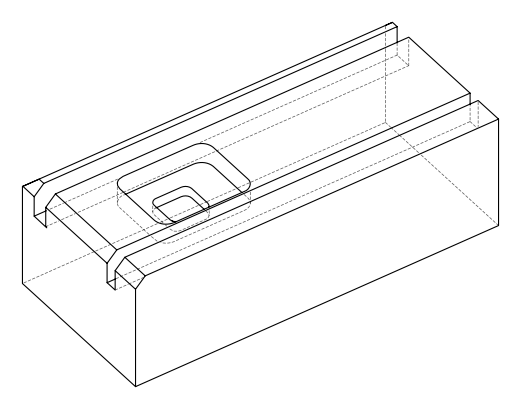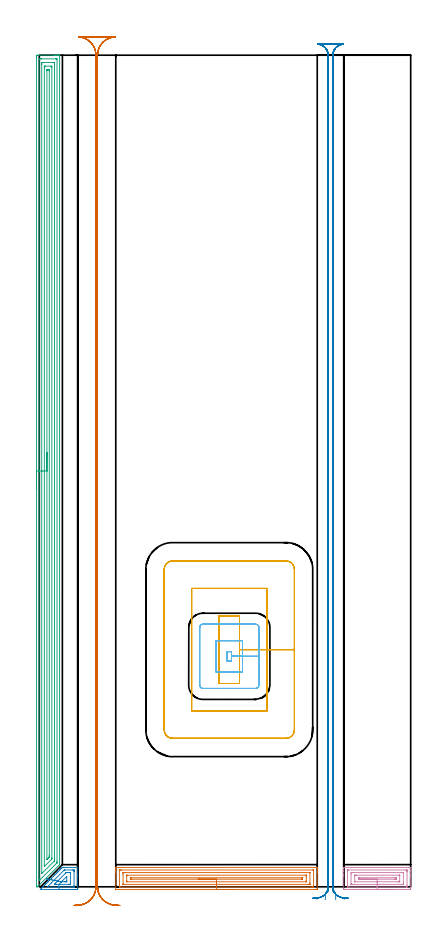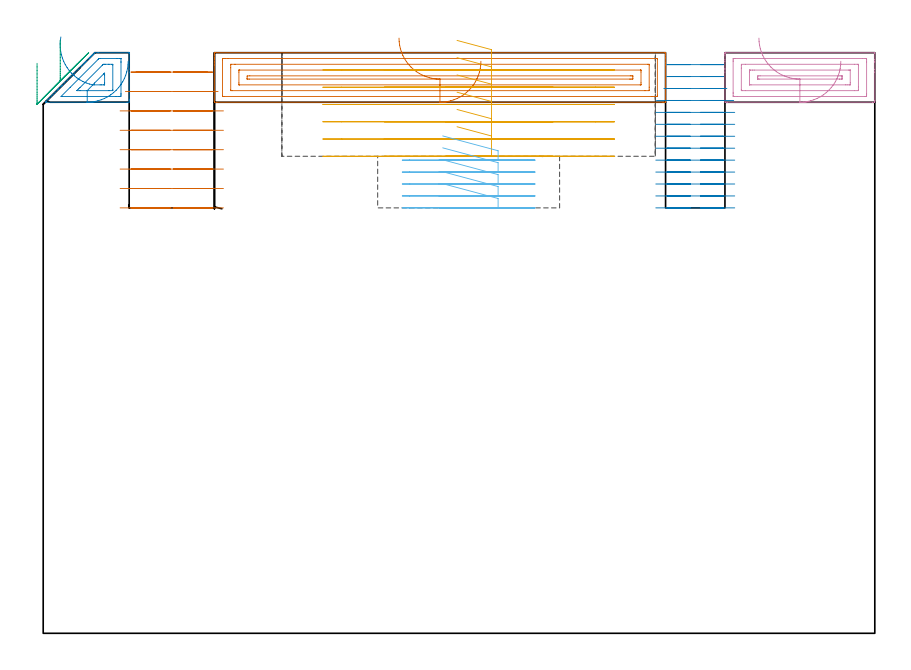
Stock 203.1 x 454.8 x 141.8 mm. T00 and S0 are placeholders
(PLAN: 8 operations, 4 tool changes, 78.1 min)
(1 AREA_MILL | FG_CHAMFER_SURFACE | UGT0205_001 | 4.61 min | 9028 mm3)
(2 AREA_MILL_1 | FG_CHAMFER_SURFACE_1 | UGT0205_001 | 0.79 min | 2016 mm3)
(3 AREA_MILL_2 | FG_CHAMFER_SURFACE_2 | UGT0205_001 | 18.2 min | 35477 mm3)
(4 AREA_MILL_3 | FG_CHAMFER_SURFACE_3 | UGT0205_001 | 1.67 min | 3045 mm3)
(5 MILL_RECTANGULAR_POCKET | POCKET_RECTANGULAR_STRAIGHT | UGT0201_094 | Follow Part, ap 5, ae 75% | 8.76 min | 265371 mm3)
(6 MILL_RECTANGULAR_POCKET_1 | POCKET_RECTANGULAR_STRAIGHT_1 | NXT0201_011 | Follow Part, ap 3, ae 75% | 2.85 min | 25707 mm3)
(7 MILL_RECTANGULAR_SLOT | SLOT_RECTANGULAR | UGT0201_094 | Follow Part, ap 5, ae 75% | 16.03 min | 357697 mm3)
(8 MILL_RECTANGULAR_SLOT_1 | SLOT_RECTANGULAR_1 | NXT0201_011 | Follow Part, ap 3, ae 75% | 25.22 min | 248976 mm3)
(TOOL UGT0205_001 | Chamfer Mill 20 x 3 x 45 deg. | D20 FL50 Z2)
(TOOL UGT0201_094 | End mill 20 mm | D20 FL38 Z4)
(TOOL NXT0201_011 | ENDMILL 12mm [2P460-1200-NA 1630] | D12 FL38 Z6)
(OP 1 AREA_MILL)
G17 G21 G94 G90
T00 M6
G54
G17 G0 G90 X106.9 Y-1.5 S1061 M3
G43 Z151.8 H0
Z139.7
G94 G1 X106.862 Z138.828 F250.
X106.748 Z137.963
X106.559 Z137.112
X106.297 Z136.28
X105.963 Z135.474
X105.56 Z134.7
X105.092 Z133.964
X104.56 Z133.272
X103.971 Z132.629
X103.328 Z132.039
X102.636 Z131.508
X101.9 Z131.04
X101.126 Z130.637
X100.32 Z130.303
X99.488 Z130.041
X98.636 Z129.852
X97.772 Z129.738
X96.9 Z129.7
X42.416
X41.887 Y-1.495 Z129.703
X41.81 Y-1.492 Z129.706
X41.8 Y-1.41 Z129.788
Y7.613 Z138.807
Y8.156 Z139.353
Y8.488 Z139.684
Y9.032 Z140.228
Y9.363 Z140.557
Y10.026 Z141.225
Y10.326 Z141.525
X41.803 Y10.465 Z141.658
X41.81 Y10.597 Z141.788
X41.969 Y10.6 Z141.8
X151.831
X151.99 Y10.597 Z141.788
X151.997 Y10.465 Z141.657
X152. Y10.326 Z141.525
Y10.026 Z141.225
Y9.363 Z140.557
Y8.156 Z139.353
Y7.613 Z138.807
Y-1.138 Z130.059
X151.997 Y-1.413 Z129.784
X151.99 Y-1.492 Z129.705
X151.909 Y-1.499 Z129.699
X151.384 Y-1.5 Z129.7
X96.9
Y-0.086 Z131.114
X44.202 Y-0.085 Z131.115
X44.02 Y-0.084 Z131.116
X43.852 Y-0.081 Z131.119
X43.817 Y-0.079 Z131.121
X43.81 Y-0.059 Z131.141
X43.806 Y-0.03 Z131.17
X43.801 Y0.13 Z131.33
X43.8 Y8.881 Z140.081
X43.803 Y9.013 Z140.213
X43.807 Y9.118 Z140.318
X43.811 Y9.179 Z140.379
X43.847 Y9.18 Z140.38
X44.202 Y9.184 Z140.384
X44.383 Y9.185 Z140.385
X45.095 Y9.186 Z140.386
X149.598 Y9.185 Z140.385
X149.78 Y9.184 Z140.384
X149.948 Y9.18 Z140.38
X149.983 Y9.179 Z140.379
X149.99 Y9.159 Z140.359
X149.994 Y9.13 Z140.33
X149.999 Y8.97 Z140.17
X150. Y0.219 Z131.419
X149.997 Y0.087 Z131.287
X149.993 Y-0.018 Z131.182
X149.989 Y-0.079 Z131.121
X149.953 Y-0.08 Z131.12
X149.598 Y-0.084 Z131.116
X149.417 Y-0.085 Z131.115
X148.705 Y-0.086 Z131.114
X96.9
Y1.328 Z132.528
X46.15 Y1.329 Z132.529
X45.988 Y1.33 Z132.53
X45.827 Y1.334 Z132.534
X45.813 Y1.335 Z132.535
X45.809 Y1.345 Z132.545
X45.804 Y1.377 Z132.577
X45.801 Y1.426 Z132.626
X45.8 Y1.487 Z132.687
Y6.922 Z138.122
X45.802 Y7.613 Z138.813
X45.804 Y7.705 Z138.905
X45.809 Y7.75 Z138.95
X45.812 Y7.765 Z138.965
X45.831 Y7.767 Z138.967
X45.988 Y7.769 Z138.969
X46.72 Y7.771 Z138.971
X46.882 Y7.772 Z138.972
X147.65 Y7.771 Z138.971
X147.812 Y7.77 Z138.97
X147.972 Y7.766 Z138.966
X147.987 Y7.765 Z138.965
X147.991 Y7.755 Z138.955
X147.996 Y7.723 Z138.923
X147.999 Y7.674 Z138.874
X148. Y7.613 Z138.813
Y2.178 Z133.378
X147.998 Y1.487 Z132.687
X147.996 Y1.395 Z132.595
X147.991 Y1.35 Z132.55
X147.988 Y1.335 Z132.535
X147.969 Y1.333 Z132.533
X147.812 Y1.331 Z132.531
X147.08 Y1.328 Z132.528
X146.918
X96.9
Y2.743 Z133.943
X47.939
X47.883 Y2.744 Z133.944
X47.824 Y2.747 Z133.947
X47.81 Y2.749 Z133.949
X47.807 Y2.768 Z133.968
X47.804 Y2.817 Z134.017
X47.8 Y3.213 Z134.413
Y5.863 Z137.063
X47.803 Y6.288 Z137.488
X47.807 Y6.34 Z137.54
X47.81 Y6.349 Z137.549
X47.82 Y6.351 Z137.551
X47.86 Y6.354 Z137.554
X47.995 Y6.357 Z137.557
X145.861
X145.917 Y6.356 Z137.556
X145.976 Y6.353 Z137.553
X145.99 Y6.351 Z137.551
X145.993 Y6.332 Z137.532
X145.996 Y6.283 Z137.483
X146. Y5.887 Z137.087
Y3.237 Z134.437
X145.997 Y2.812 Z134.012
X145.993 Y2.76 Z133.96
X145.99 Y2.751 Z133.951
X145.98 Y2.749 Z133.949
X145.94 Y2.746 Z133.946
X145.805 Y2.743 Z133.943
X96.9
Y4.157 Z135.357
X50.409
X50.02 Y4.159 Z135.359
X49.827 Y4.162 Z135.362
X49.811 Y4.164 Z135.364
X49.807 Y4.178 Z135.378
X49.803 Y4.213 Z135.413
X49.802 Y4.263 Z135.463
X49.809 Y4.745 Z135.945
X49.821 Y4.936 Z136.136
X50.454 Y4.943 Z136.143
X143.391
X143.78 Y4.941 Z136.141
X143.973 Y4.937 Z136.137
X143.989 Y4.936 Z136.136
X143.993 Y4.922 Z136.122
X143.997 Y4.886 Z136.086
X143.999 Y4.837 Z136.037
Y4.347 Z135.547
X143.996 Y4.23 Z135.43
X143.992 Y4.184 Z135.384
X143.989 Y4.164 Z135.364
X143.947 Y4.162 Z135.362
X143.747 Y4.159 Z135.359
X143.346 Y4.157 Z135.357
X143.3
X96.9
X96.028 Z135.395
X95.164 Z135.509
X94.312 Z135.698
X93.48 Z135.96
X92.674 Z136.294
X91.9 Z136.697
X91.164 Z137.165
X90.472 Z137.696
X89.829 Z138.286
X89.24 Z138.929
X88.708 Z139.621
X88.24 Z140.357
X87.837 Z141.131
X87.503 Z141.937
X87.241 Z142.769
X87.052 Z143.62
X86.938 Z144.485
X86.9 Z145.357
G0 Z151.8
M5
M2
(OP 2 AREA_MILL_1)
G17 G21 G94 G90
T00 M6
G54
G17 G0 G90 X20.75 Y-1.5 S1061 M3
G43 Z151.8 H0
Z139.7
G94 G1 X20.712 Z138.828 F250.
X20.598 Z137.963
X20.409 Z137.112
X20.147 Z136.28
X19.813 Z135.474
X19.41 Z134.7
X18.942 Z133.964
X18.411 Z133.272
X17.821 Z132.629
X17.178 Z132.04
X16.486 Z131.508
X15.75 Z131.04
X14.976 Z130.637
X14.17 Z130.303
X13.338 Z130.041
X12.487 Z129.852
X11.622 Z129.738
X10.75 Z129.7
X0.566
X0.518 Y-1.493 Z129.705
X0.566 Y-1.436 Z129.763
X0.671 Y-1.329 Z129.87
X0.738 Y-1.261 Z129.938
X1.152 Y-0.846 Z130.349
X1.472 Y-0.528 Z130.672
X2.027 Y0.029 Z131.225
X2.391 Y0.391 Z131.59
X2.902 Y0.904 Z132.1
X3.487 Y1.487 Z132.687
X3.666 Y1.667 Z132.864
X3.777 Y1.779 Z132.976
X4.362 Y2.362 Z133.562
X4.533 Y2.534 Z133.732
X4.653 Y2.654 Z133.851
X5.237 Y3.237 Z134.437
X5.88 Y3.88 Z135.079
X6.765 Y4.765 Z135.965
X7.651 Y5.651 Z136.85
X8.536 Y6.536 Z137.736
X9.32 Y7.321 Z138.519
X9.422 Y7.424 Z138.62
X9.739 Y7.739 Z138.939
X9.981 Y7.981 Z139.181
X10.195 Y8.196 Z139.394
X10.307 Y8.309 Z139.505
X10.487 Y8.488 Z139.686
X11.193 Y9.194 Z140.392
X11.36 Y9.363 Z140.557
X11.527 Y9.528 Z140.726
X11.636 Y9.637 Z140.835
X11.798 Y9.8 Z140.995
X11.959 Y9.96 Z141.158
X12.078 Y10.079 Z141.277
X12.236 Y10.238 Z141.433
X12.521 Y10.52 Z141.719
X12.598 Y10.594 Z141.792
X13.407 Y10.6 Z141.8
X20.934
X20.99 Y10.596 Z141.791
X21. Y10.492 Z141.69
Y6.607 Z137.805
Y5.863 Z137.056
Y-0.766 Z130.43
X20.996 Y-1.138 Z130.058
X20.99 Y-1.491 Z129.705
X20.491 Y-1.5 Z129.7
X10.75
Y-0.086 Z131.114
X4.551 Y-0.085 Z131.115
X4.371 Y-0.084 Z131.116
X4.369 Y-0.083 Z131.117
X6.596 Y2.146 Z133.346
X13.407 Y8.956 Z140.156
X13.616 Y9.156 Z140.356
X13.638 Y9.176 Z140.376
X13.675 Y9.179 Z140.379
X13.763 Y9.183 Z140.383
X13.939 Y9.185 Z140.385
X18.014 Y9.186 Z140.386
X18.72 Y9.184 Z140.384
X18.903 Y9.182 Z140.382
X18.987 Y9.179 Z140.379
X18.991 Y9.153 Z140.353
X18.997 Y9.089 Z140.289
X19. Y8.488 Z139.688
Y8.211 Z139.411
X18.999 Y0.612 Z131.812
X18.998 Y0.338 Z131.538
X18.99 Y0.059 Z131.259
X18.976 Y-0.079 Z131.121
X18.896 Y-0.081 Z131.119
X18.72 Y-0.084 Z131.116
X18.54 Y-0.085 Z131.115
X17.834 Y-0.086 Z131.114
X10.75
Y1.328 Z132.528
X9.14
X8.979 Y1.329 Z132.529
X8.252 Y1.33 Z132.53
X8.25 Y1.332 Z132.532
X8.247 Y1.336 Z132.536
X8.392 Y1.487 Z132.687
X8.682 Y1.781 Z132.981
X8.979 Y2.08 Z133.28
X14.403 Y7.503 Z138.703
X14.514 Y7.613 Z138.813
X14.65 Y7.741 Z138.941
X14.674 Y7.763 Z138.963
X14.75 Y7.766 Z138.966
X14.856 Y7.769 Z138.969
X15.017 Y7.771 Z138.971
X15.178
X15.903
X16.063
X16.792 Y7.767 Z138.967
X16.949 Y7.764 Z138.964
X16.99 Y7.758 Z138.958
X16.996 Y7.663 Z138.863
X16.999 Y7.613 Z138.813
Y1.487 Z132.687
X16.998 Y1.439 Z132.639
X16.99 Y1.387 Z132.587
X16.98 Y1.335 Z132.535
X16.063 Y1.329 Z132.529
X10.75 Y1.328 Z132.528
X12.122 Y2.749 Z133.949
X12.12 Y2.759 Z133.959
X12.554 Y3.205 Z134.405
X14.755 Y5.406 Z136.606
X14.83 Y5.48 Z136.68
X14.92 Y5.565 Z136.765
X14.987 Y5.628 Z136.828
X14.991 Y5.52 Z136.72
X14.999 Y5.164 Z136.364
X15. Y3.237 Z134.437
X14.997 Y2.888 Z134.088
X14.994 Y2.8 Z134.
X14.99 Y2.759 Z133.959
X14.983 Y2.749 Z133.949
X14.959 Y2.748 Z133.948
X14.791 Y2.744 Z133.944
X14.292 Y2.743 Z133.943
X13.907
X12.521
X12.132 Y2.747 Z133.947
X12.122 Y2.749 Z133.949
X11.288 Y2.91 Z134.149
X10.475 Y3.068 Z134.423
X9.688 Y3.221 Z134.768
X8.934 Y3.367 Z135.181
X8.218 Y3.506 Z135.66
X7.546 Y3.636 Z136.2
X6.922 Y3.757 Z136.798
X6.353 Y3.868 Z137.45
X5.841 Y3.967 Z138.149
X5.39 Y4.055 Z138.891
X5.005 Y4.129 Z139.67
X4.688 Y4.191 Z140.481
X4.442 Y4.239 Z141.316
X4.268 Y4.272 Z142.17
X4.168 Y4.292 Z143.037
X4.142 Y4.297 Z143.909
X4.191 Y4.287 Z144.78
X4.315 Y4.263 Z145.643
G0 Z151.8
M5
M2
(OP 3 AREA_MILL_2)
G17 G21 G94 G90
T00 M6
G54
G17 G0 G90 X-1.5 Y217.4 S1061 M3
G43 Z151.8 H0
Z139.2
G94 G1 Y217.438 Z138.328 F250.
Y217.552 Z137.464
Y217.741 Z136.612
Y218.003 Z135.78
Y218.337 Z134.974
Y218.74 Z134.2
Y219.208 Z133.464
Y219.74 Z132.772
Y220.329 Z132.129
Y220.972 Z131.54
Y221.664 Z131.008
Y222.4 Z130.54
Y223.174 Z130.137
Y223.98 Z129.803
Y224.812 Z129.541
Y225.663 Z129.352
Y226.528 Z129.238
Y227.4 Z129.2
Y453.832
X-1.499 Y454.189 Z129.201
X-1.494 Y454.719 Z129.203
X-1.492 Y454.792 Z129.206
X-0.967 Y454.8 Z129.73
X7.905 Z138.6
X8.465 Z139.162
X8.793 Z139.489
X9.352 Z140.049
X9.68 Z140.375
X10.335 Z141.035
X10.707 Z141.406
X11.068 Y454.793 Z141.76
X11.097 Y454.79 Z141.788
X11.1 Y454.635 Z141.8
Y12.218
X11.096 Y12.105 Z141.79
X11.021 Y12.021 Z141.721
X-0.835 Y0.165 Z129.864
X-0.967 Y0.037 Z129.731
X-0.997 Y0.01 Z129.701
X-1.197 Y0.002 Z129.502
X-1.493 Z129.207
X-1.495 Y0.032 Z129.205
X-1.498 Y0.165 Z129.202
X-1.5 Y0.433 Z129.2
Y0.611
Y227.4
X-0.086 Z130.614
Y452.403
X-0.08 Y452.79 Z130.62
X0.415 Y452.798 Z131.115
X0.807 Y452.799 Z131.507
X1.3 Y452.8 Z132.
X8.793 Y452.799 Z139.493
X9.288 Y452.797 Z139.988
X9.68 Y452.79 Z140.38
X9.686 Y452.397 Z140.386
Y14.004
X9.68 Y13.142 Z140.38
X9.669 Y13.122 Z140.369
X9.661 Y13.111 Z140.361
X0.733 Y4.183 Z131.433
X0.323 Y3.778 Z131.023
X-0.08 Y3.382 Z130.62
X-0.086 Y4.183 Z130.614
Y4.189
Y227.4
X1.328 Z132.028
X1.329 Y449.724 Z132.029
X1.33 Y450.091 Z132.03
X1.335 Y450.617 Z132.035
X1.338 Y450.79 Z132.038
X1.516 Y450.797 Z132.216
X1.695 Y450.799 Z132.395
X2.4 Y450.8 Z133.1
X8.087 Y450.799 Z138.787
X8.208 Y450.797 Z138.908
X8.251 Y450.792 Z138.951
X8.266 Y450.788 Z138.966
X8.267 Y450.783 Z138.967
X8.27 Y450.74 Z138.97
X8.271 Y450.617 Z138.971
Y450.249
Y14.529
X8.268 Y14.267 Z138.968
X8.266 Y14.202 Z138.966
X8.263 Y14.174 Z138.963
X8.24 Y14.148 Z138.94
X8.104 Y14.004 Z138.804
X1.329 Y7.229 Z132.029
X1.328 Y227.4 Z132.028
X2.743 Z133.443
Y447.939
X2.747 Y448.666 Z133.447
X2.75 Y448.772 Z133.45
X2.753 Y448.79 Z133.453
X2.774 Y448.793 Z133.474
X2.827 Y448.796 Z133.527
X3.041 Y448.799 Z133.741
X3.469 Y448.8 Z134.169
X6.162 Z136.862
X6.569 Y448.794 Z137.269
X6.772 Y448.79 Z137.472
X6.85 Y448.775 Z137.55
X6.857 Y447.939 Z137.557
Y15.79
X6.853 Y15.425 Z137.553
X6.85 Y15.243 Z137.55
X6.845 Y15.206 Z137.545
X6.825 Y15.181 Z137.525
X6.782 Y15.135 Z137.482
X6.548 Y14.897 Z137.248
X2.977 Y11.326 Z133.677
X2.808 Y11.161 Z133.508
X2.776 Y11.131 Z133.476
X2.754 Y11.114 Z133.454
X2.75 Y11.157 Z133.45
X2.746 Y11.326 Z133.446
X2.743 Y11.702 Z133.443
Y227.4
X4.157 Z134.857
Y446.353
X4.159 Y446.554 Z134.859
X4.161 Y446.688 Z134.861
X4.164 Y446.786 Z134.864
X4.196 Y446.79 Z134.896
X4.356 Y446.795 Z135.056
X4.601 Y446.799 Z135.301
X5.244 Y446.8 Z135.944
X5.335 Y446.799 Z136.035
X5.392 Y446.797 Z136.092
X5.423 Y446.794 Z136.123
X5.434 Y446.791 Z136.134
X5.436 Y446.754 Z136.136
X5.441 Y446.354 Z136.141
X5.443 Y446.153 Z136.143
Y17.375
X5.442 Y16.683 Z136.142
X5.441 Y16.485 Z136.141
X5.436 Y16.283 Z136.136
X5.431 Y16.241 Z136.131
X5.415 Y16.221 Z136.115
X5.37 Y16.172 Z136.07
X5.244 Y16.042 Z135.944
X5.118 Y15.916 Z135.818
X4.992 Y15.79 Z135.692
X4.673 Y15.472 Z135.373
X4.356 Y15.159 Z135.056
X4.223 Y15.032 Z134.923
X4.163 Y14.978 Z134.863
X4.158 Y15.041 Z134.858
X4.157 Y15.054 Z134.857
Y227.4
Y228.272 Z134.895
Y229.136 Z135.009
Y229.988 Z135.198
Y230.82 Z135.46
Y231.626 Z135.794
Y232.4 Z136.197
Y233.136 Z136.665
Y233.828 Z137.196
Y234.471 Z137.786
Y235.06 Z138.429
Y235.591 Z139.121
Y236.06 Z139.857
Y236.463 Z140.631
Y236.797 Z141.437
Y237.059 Z142.269
Y237.248 Z143.12
Y237.362 Z143.985
Y237.4 Z144.857
G0 Z151.8
M5
M2
(OP 4 AREA_MILL_3)
G17 G21 G94 G90
T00 M6
G54
G17 G0 G90 X194.8 Y-1.5 S1061 M3
G43 Z151.8 H0
Z139.7
G94 G1 X194.762 Z138.828 F250.
X194.648 Z137.963
X194.459 Z137.112
X194.197 Z136.28
X193.863 Z135.474
X193.46 Z134.7
X192.992 Z133.964
X192.46 Z133.272
X191.871 Z132.629
X191.228 Z132.039
X190.536 Z131.508
X189.8 Z131.04
X189.026 Z130.637
X188.22 Z130.303
X187.388 Z130.041
X186.537 Z129.852
X185.672 Z129.738
X184.8 Z129.7
X167.042
X166.679 Y-1.495 Z129.702
X166.51 Y-1.492 Z129.705
X166.5 Y-1.138 Z130.058
Y5.863 Z137.057
Y6.545 Z137.743
Y6.738 Z137.935
Y8.488 Z139.684
Y8.874 Z140.072
Y9.852 Z141.051
Y10.238 Z141.436
Y10.441 Z141.639
X166.503 Y10.523 Z141.716
X166.51 Y10.597 Z141.789
X166.598 Y10.6 Z141.8
X203.002
X203.09 Y10.597 Z141.789
X203.097 Y10.523 Z141.716
X203.1 Y10.44 Z141.639
Y8.873 Z140.072
Y8.488 Z139.684
Y8.295 Z139.492
Y6.545 Z137.743
Y5.863 Z137.057
Y-1.138 Z130.058
X203.097 Y-1.482 Z129.714
X203.09 Y-1.492 Z129.704
X203.08 Y-1.498 Z129.698
X202.558 Y-1.5 Z129.7
X184.8
Y-0.086 Z131.114
X169.526
X168.818 Y-0.084 Z131.116
X168.634 Y-0.082 Z131.118
X168.523 Y-0.079 Z131.121
X168.51 Y-0.043 Z131.157
X168.504 Y0.046 Z131.246
X168.501 Y0.612 Z131.812
X168.5 Y0.925 Z132.125
X168.501 Y8.488 Z139.688
X168.502 Y8.799 Z139.999
X168.51 Y9.113 Z140.313
X168.517 Y9.179 Z140.379
X168.553 Y9.181 Z140.381
X168.641 Y9.184 Z140.384
X168.818 Y9.185 Z140.385
X168.997 Y9.186 Z140.386
X200.074
X200.782 Y9.184 Z140.384
X200.966 Y9.182 Z140.382
X201.077 Y9.179 Z140.379
X201.09 Y9.143 Z140.343
X201.096 Y9.054 Z140.254
X201.099 Y8.488 Z139.688
X201.1 Y8.175 Z139.375
X201.099 Y0.612 Z131.812
X201.098 Y0.301 Z131.501
X201.09 Y-0.014 Z131.186
X201.083 Y-0.079 Z131.121
X201.047 Y-0.081 Z131.119
X200.959 Y-0.084 Z131.116
X200.782 Y-0.085 Z131.115
X200.603 Y-0.086 Z131.114
X184.8
Y1.328 Z132.528
X171.481
X170.753 Y1.33 Z132.53
X170.593 Y1.332 Z132.532
X170.542 Y1.335 Z132.535
X170.51 Y1.34 Z132.54
X170.506 Y1.395 Z132.595
X170.502 Y1.487 Z132.687
X170.5 Y1.579 Z132.779
Y6.83 Z138.03
X170.505 Y7.613 Z138.813
X170.508 Y7.697 Z138.897
X170.522 Y7.765 Z138.965
X171.481 Y7.771 Z138.971
X198.119
X198.847 Y7.77 Z138.97
X199.007 Y7.768 Z138.968
X199.058 Y7.765 Z138.965
X199.09 Y7.76 Z138.96
X199.094 Y7.705 Z138.905
X199.098 Y7.613 Z138.813
X199.1 Y7.521 Z138.721
Y2.27 Z133.47
X199.095 Y1.487 Z132.687
X199.092 Y1.403 Z132.603
X199.078 Y1.335 Z132.535
X198.119 Y1.329 Z132.529
X184.8 Y1.328 Z132.528
Y2.743 Z133.943
X172.871
X172.583 Y2.744 Z133.944
X172.519 Y2.747 Z133.947
X172.512 Y2.749 Z133.949
X172.508 Y2.757 Z133.957
X172.503 Y2.788 Z133.988
X172.501 Y2.852 Z134.052
X172.5 Y5.863 Z137.063
X172.504 Y6.236 Z137.436
X172.508 Y6.328 Z137.528
X172.51 Y6.347 Z137.547
X172.529 Y6.35 Z137.55
X172.588 Y6.353 Z137.553
X172.756 Y6.356 Z137.556
X173.257 Y6.357 Z137.557
X173.643
X196.729
X197.017 Y6.355 Z137.555
X197.081 Y6.353 Z137.553
X197.088 Y6.351 Z137.551
X197.092 Y6.343 Z137.543
X197.097 Y6.312 Z137.512
X197.099 Y6.248 Z137.448
X197.1 Y3.237 Z134.437
X197.096 Y2.864 Z134.064
X197.092 Y2.772 Z133.972
X197.091 Y2.753 Z133.953
X197.071 Y2.749 Z133.949
X197.012 Y2.747 Z133.947
X196.844 Y2.744 Z133.944
X196.343 Y2.743 Z133.943
X195.957
X184.8
Y4.157 Z135.357
X174.988
X174.613 Y4.161 Z135.361
X174.522 Y4.164 Z135.364
X174.509 Y4.166 Z135.366
X174.506 Y4.182 Z135.382
X174.503 Y4.213 Z135.413
X174.501 Y4.281 Z135.481
Y4.637 Z135.837
X174.505 Y4.779 Z135.979
X174.51 Y4.932 Z136.132
X174.601 Y4.936 Z136.136
X175.078 Y4.943 Z136.143
X194.612
X194.987 Y4.939 Z136.139
X195.078 Y4.936 Z136.136
X195.091 Y4.934 Z136.134
X195.094 Y4.918 Z136.118
X195.097 Y4.887 Z136.087
X195.099 Y4.819 Z136.019
X195.1 Y4.462 Z135.662
X195.098 Y4.287 Z135.487
X195.094 Y4.2 Z135.4
X195.09 Y4.17 Z135.37
X195.085 Y4.163 Z135.363
X195.065 Y4.162 Z135.362
X194.966 Y4.159 Z135.359
X194.567 Y4.157 Z135.357
X194.522
X184.8
X183.928 Z135.395
X183.064 Z135.509
X182.212 Z135.698
X181.38 Z135.96
X180.574 Z136.294
X179.8 Z136.697
X179.064 Z137.165
X178.372 Z137.696
X177.729 Z138.286
X177.14 Z138.929
X176.609 Z139.621
X176.14 Z140.357
X175.737 Z141.131
X175.403 Z141.937
X175.141 Z142.769
X174.952 Z143.62
X174.838 Z144.485
X174.8 Z145.357
G0 Z151.8
M5
M2
(OP 5 MILL_RECTANGULAR_POCKET)
G17 G21 G94 G90
T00 M6
G54
G17 G0 G90 X101.067 Y111.2 S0 M3
G43 Z151.8 H0
Z144.8
G94 G1 X109.5 Z142.54 F250.
Y129.7 Z137.583
Y148.2 F500.
X98.3
Y111.2
X109.5
Y129.7
X124.5
Y163.2
X83.3
Y96.2
X124.5
Y129.7
X139.5
Y173.6
G3 X134.9 Y178.2 R4.6
G1 X72.9
G3 X68.3 Y173.6 R4.6
G1 Y85.8
G3 X72.9 Y81.2 R4.6
G1 X134.9
G3 X139.5 Y85.8 R4.6
G1 Y129.7
Y130.7
G0 X101.067 Y111.2 Z140.583
G1 X109.5 Z138.324 F250.
Y129.7 Z133.367
Y148.2 F500.
X98.3
Y111.2
X109.5
Y129.7
X124.5
Y163.2
X83.3
Y96.2
X124.5
Y129.7
X139.5
Y173.6
G3 X134.9 Y178.2 R4.6
G1 X72.9
G3 X68.3 Y173.6 R4.6
G1 Y85.8
G3 X72.9 Y81.2 R4.6
G1 X134.9
G3 X139.5 Y85.8 R4.6
G1 Y129.7
Y130.7
G0 X101.067 Y111.2 Z136.367
G1 X109.5 Z134.107 F250.
Y129.7 Z129.15
Y148.2 F500.
X98.3
Y111.2
X109.5
Y129.7
X124.5
Y163.2
X83.3
Y96.2
X124.5
Y129.7
X139.5
Y173.6
G3 X134.9 Y178.2 R4.6
G1 X72.9
G3 X68.3 Y173.6 R4.6
G1 Y85.8
G3 X72.9 Y81.2 R4.6
G1 X134.9
G3 X139.5 Y85.8 R4.6
G1 Y129.7
Y130.7
G0 X101.067 Y111.2 Z132.15
G1 X109.5 Z129.89 F250.
Y129.7 Z124.933
Y148.2 F500.
X98.3
Y111.2
X109.5
Y129.7
X124.5
Y163.2
X83.3
Y96.2
X124.5
Y129.7
X139.5
Y173.6
G3 X134.9 Y178.2 R4.6
G1 X72.9
G3 X68.3 Y173.6 R4.6
G1 Y85.8
G3 X72.9 Y81.2 R4.6
G1 X134.9
G3 X139.5 Y85.8 R4.6
G1 Y129.7
Y130.7
G0 X101.067 Y111.2 Z127.933
G1 X109.5 Z125.674 F250.
Y129.7 Z120.717
Y148.2 F500.
X98.3
Y111.2
X109.5
Y129.7
X124.5
Y163.2
X83.3
Y96.2
X124.5
Y129.7
X139.5
Y173.6
G3 X134.9 Y178.2 R4.6
G1 X72.9
G3 X68.3 Y173.6 R4.6
G1 Y85.8
G3 X72.9 Y81.2 R4.6
G1 X134.9
G3 X139.5 Y85.8 R4.6
G1 Y129.7
Y130.7
G0 X101.067 Y111.2 Z123.717
G1 X109.5 Z121.457 F250.
Y129.7 Z116.5
Y148.2 F500.
X98.3
Y111.2
X109.5
Y129.7
X124.5
Y163.2
X83.3
Y96.2
X124.5
Y129.7
X139.5
Y173.6
G3 X134.9 Y178.2 R4.6
G1 X72.9
G3 X68.3 Y173.6 R4.6
G1 Y85.8
G3 X72.9 Y81.2 R4.6
G1 X134.9
G3 X139.5 Y85.8 R4.6
G1 Y129.7
Y130.7
G0 Z151.8
M5
M2
(OP 6 MILL_RECTANGULAR_POCKET_1)
G17 G21 G94 G90
T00 M6
G54
G17 G0 G90 X97.574 Y117.5 S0 M3
G43 Z151.8 H1
Z121.477
G94 G1 X111.1 Z117.852 F250.
Y126.05 Z115.562
X105.1
Y128.6 F500.
X102.7
Y123.5
X105.1
Y126.05
X111.1
Y134.6
X96.7
Y117.5
X111.1
Y126.05
X120.1
Y141.8
G3 X118.3 Y143.6 R1.8
G1 X89.5
G3 X87.7 Y141.8 R1.8
G1 Y110.3
G3 X89.5 Y108.5 R1.8
G1 X118.3
G3 X120.1 Y110.3 R1.8
G1 Y126.05
Y127.05
G0 X97.574 Y117.5 Z118.562
G1 X111.1 Z114.937 F250.
Y126.05 Z112.646
X105.1
Y128.6 F500.
X102.7
Y123.5
X105.1
Y126.05
X111.1
Y134.6
X96.7
Y117.5
X111.1
Y126.05
X120.1
Y141.8
G3 X118.3 Y143.6 R1.8
G1 X89.5
G3 X87.7 Y141.8 R1.8
G1 Y110.3
G3 X89.5 Y108.5 R1.8
G1 X118.3
G3 X120.1 Y110.3 R1.8
G1 Y126.05
Y127.05
G0 X97.574 Y117.5 Z115.646
G1 X111.1 Z112.022 F250.
Y126.05 Z109.731
X105.1
Y128.6 F500.
X102.7
Y123.5
X105.1
Y126.05
X111.1
Y134.6
X96.7
Y117.5
X111.1
Y126.05
X120.1
Y141.8
G3 X118.3 Y143.6 R1.8
G1 X89.5
G3 X87.7 Y141.8 R1.8
G1 Y110.3
G3 X89.5 Y108.5 R1.8
G1 X118.3
G3 X120.1 Y110.3 R1.8
G1 Y126.05
Y127.05
G0 X97.574 Y117.5 Z112.731
G1 X111.1 Z109.106 F250.
Y126.05 Z106.815
X105.1
Y128.6 F500.
X102.7
Y123.5
X105.1
Y126.05
X111.1
Y134.6
X96.7
Y117.5
X111.1
Y126.05
X120.1
Y141.8
G3 X118.3 Y143.6 R1.8
G1 X89.5
G3 X87.7 Y141.8 R1.8
G1 Y110.3
G3 X89.5 Y108.5 R1.8
G1 X118.3
G3 X120.1 Y110.3 R1.8
G1 Y126.05
Y127.05
G0 X97.574 Y117.5 Z109.815
G1 X111.1 Z106.191 F250.
Y126.05 Z103.9
X105.1
Y128.6 F500.
X102.7
Y123.5
X105.1
Y126.05
X111.1
Y134.6
X96.7
Y117.5
X111.1
Y126.05
X120.1
Y141.8
G3 X118.3 Y143.6 R1.8
G1 X89.5
G3 X87.7 Y141.8 R1.8
G1 Y110.3
G3 X89.5 Y108.5 R1.8
G1 X118.3
G3 X120.1 Y110.3 R1.8
G1 Y126.05
Y127.05
G0 Z151.8
M5
M2
(OP 7 MILL_RECTANGULAR_SLOT)
G17 G21 G94 G90
T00 M6
G54
G17 G0 G90 X40.12 Y-10.304 S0 M3
G43 Z151.8 H0
Z137.062
G94 G1 X37.422 Y-8.991 F250.
G2 X31.8 Y0. R10. F500.
G1 Y454.8
G2 X41.353 Y464.79 R10.
G1 Y464.8
X21.447
Y464.79
G2 X31. Y454.8 R10.
G1 Y0.
G2 X25.365 Y-8.997 R10.
G1 X22.665 Y-10.307 F250.
G0 X42.712 Y-10.4 Z132.325
G1 X39.774 Y-9.793
G2 X31.8 Y0. R10. F500.
G1 Y454.8
G2 X41.353 Y464.79 R10.
G1 Y464.8
X21.447
Y464.79
G2 X31. Y454.8 R10.
G1 Y0.
G2 X23.017 Y-9.794 R10.
G1 X20.079 Y-10.4 F250.
G0 X44.017 Y-10.202 Z127.587
G1 X41.026 Y-9.97
G2 X31.8 Y0. R10. F500.
G1 Y454.8
G2 X41.353 Y464.79 R10.
G1 Y464.8
X21.447
Y464.79
G2 X31. Y454.8 R10.
G1 Y0.
G2 X21.774 Y-9.97 R10.
G1 X18.783 Y-10.202 F250.
G0 X44.017 Z122.85
G1 X41.026 Y-9.97
G2 X31.8 Y0. R10. F500.
G1 Y454.8
G2 X41.353 Y464.79 R10.
G1 Y464.8
X21.447
Y464.79
G2 X31. Y454.8 R10.
G1 Y0.
G2 X21.774 Y-9.97 R10.
G1 X18.783 Y-10.202 F250.
G0 X44.017 Z118.112
G1 X41.026 Y-9.97
G2 X31.8 Y0. R10. F500.
G1 Y454.8
G2 X41.353 Y464.79 R10.
G1 Y464.8
X21.447
Y464.79
G2 X31. Y454.8 R10.
G1 Y0.
G2 X21.774 Y-9.97 R10.
G1 X18.783 Y-10.202 F250.
G0 X44.017 Z113.375
G1 X41.026 Y-9.97
G2 X31.8 Y0. R10. F500.
G1 Y454.8
G2 X41.353 Y464.79 R10.
G1 Y464.8
X21.447
Y464.79
G2 X31. Y454.8 R10.
G1 Y0.
G2 X21.774 Y-9.97 R10.
G1 X18.783 Y-10.202 F250.
G0 X44.017 Z108.637
G1 X41.026 Y-9.97
G2 X31.8 Y0. R10. F500.
G1 Y454.8
G2 X41.353 Y464.79 R10.
G1 Y464.8
X21.447
Y464.79
G2 X31. Y454.8 R10.
G1 Y0.
G2 X21.774 Y-9.97 R10.
G1 X18.783 Y-10.202 F250.
G0 X44.017 Z103.9
G1 X41.026 Y-9.97
G2 X31.8 Y0. R10. F500.
G1 Y454.8
G2 X41.353 Y464.79 R10.
G1 Y464.8
X21.447
Y464.79
G2 X31. Y454.8 R10.
G1 Y0.
G2 X21.774 Y-9.97 R10.
G1 X18.783 Y-10.202 F250.
G0 Z151.8
M5
M2
(OP 8 MILL_RECTANGULAR_SLOT_1)
G17 G21 G94 G90
T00 M6
G54
G17 G0 G90 X160.5 Y-2.763 S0 M3
G43 Z151.8 H1
Z138.885
G94 G1 Y0.237 F250.
Y454.8 F500.
G2 X166.154 Y460.79 R6.
G1 Y460.8
X152.346
Y460.79
G2 X158. Y454.8 R6.
G1 Y0.251
Y-2.749 F250.
G0 Z151.8
X162.082 Y-7.059
Z135.969
G1 Y-4.059
G2 X160.5 Y0. R6. F500.
G1 Y454.8
G2 X166.154 Y460.79 R6.
G1 Y460.8
X152.346
Y460.79
G2 X158. Y454.8 R6.
G1 Y0.
G2 X156.419 Y-4.059 R6.
G1 Y-7.059 F250.
G0 X166.967 Y-6.692 Z133.054
G1 X164.197 Y-5.54
G2 X160.5 Y0. R6. F500.
G1 Y454.8
G2 X166.154 Y460.79 R6.
G1 Y460.8
X152.346
Y460.79
G2 X158. Y454.8 R6.
G1 Y0.
G2 X154.332 Y-5.528 R6.
G1 X151.568 Y-6.694 F250.
G0 X168.636 Y-6.359 Z130.138
G1 X165.665 Y-5.942
G2 X160.5 Y0. R6. F500.
G1 Y454.8
G2 X166.154 Y460.79 R6.
G1 Y460.8
X152.346
Y460.79
G2 X158. Y454.8 R6.
G1 Y0.
G2 X152.755 Y-5.952 R6.
G1 X149.779 Y-6.33 F250.
G0 X168.886 Y-6.27 Z127.223
G1 X165.901 Y-5.97
G2 X160.5 Y0. R6. F500.
G1 Y454.8
G2 X166.154 Y460.79 R6.
G1 Y460.8
X152.346
Y460.79
G2 X158. Y454.8 R6.
G1 Y0.
G2 X152.599 Y-5.97 R6.
G1 X149.614 Y-6.27 F250.
G0 X168.886 Z124.308
G1 X165.901 Y-5.97
G2 X160.5 Y0. R6. F500.
G1 Y454.8
G2 X166.154 Y460.79 R6.
G1 Y460.8
X152.346
Y460.79
G2 X158. Y454.8 R6.
G1 Y0.
G2 X152.599 Y-5.97 R6.
G1 X149.614 Y-6.27 F250.
G0 X168.886 Z121.392
G1 X165.901 Y-5.97
G2 X160.5 Y0. R6. F500.
G1 Y454.8
G2 X166.154 Y460.79 R6.
G1 Y460.8
X152.346
Y460.79
G2 X158. Y454.8 R6.
G1 Y0.
G2 X152.599 Y-5.97 R6.
G1 X149.614 Y-6.27 F250.
G0 X168.886 Z118.477
G1 X165.901 Y-5.97
G2 X160.5 Y0. R6. F500.
G1 Y454.8
G2 X166.154 Y460.79 R6.
G1 Y460.8
X152.346
Y460.79
G2 X158. Y454.8 R6.
G1 Y0.
G2 X152.599 Y-5.97 R6.
G1 X149.614 Y-6.27 F250.
G0 X168.886 Z115.562
G1 X165.901 Y-5.97
G2 X160.5 Y0. R6. F500.
G1 Y454.8
G2 X166.154 Y460.79 R6.
G1 Y460.8
X152.346
Y460.79
G2 X158. Y454.8 R6.
G1 Y0.
G2 X152.599 Y-5.97 R6.
G1 X149.614 Y-6.27 F250.
G0 X168.886 Z112.646
G1 X165.901 Y-5.97
G2 X160.5 Y0. R6. F500.
G1 Y454.8
G2 X166.154 Y460.79 R6.
G1 Y460.8
X152.346
Y460.79
G2 X158. Y454.8 R6.
G1 Y0.
G2 X152.599 Y-5.97 R6.
G1 X149.614 Y-6.27 F250.
G0 X168.886 Z109.731
G1 X165.901 Y-5.97
G2 X160.5 Y0. R6. F500.
G1 Y454.8
G2 X166.154 Y460.79 R6.
G1 Y460.8
X152.346
Y460.79
G2 X158. Y454.8 R6.
G1 Y0.
G2 X152.599 Y-5.97 R6.
G1 X149.614 Y-6.27 F250.
G0 X168.886 Z106.815
G1 X165.901 Y-5.97
G2 X160.5 Y0. R6. F500.
G1 Y454.8
G2 X166.154 Y460.79 R6.
G1 Y460.8
X152.346
Y460.79
G2 X158. Y454.8 R6.
G1 Y0.
G2 X152.599 Y-5.97 R6.
G1 X149.614 Y-6.27 F250.
G0 X168.886 Z103.9
G1 X165.901 Y-5.97
G2 X160.5 Y0. R6. F500.
G1 Y454.8
G2 X166.154 Y460.79 R6.
G1 Y460.8
X152.346
Y460.79
G2 X158. Y454.8 R6.
G1 Y0.
G2 X152.599 Y-5.97 R6.
G1 X149.614 Y-6.27 F250.
G0 Z151.8
M5
M2
